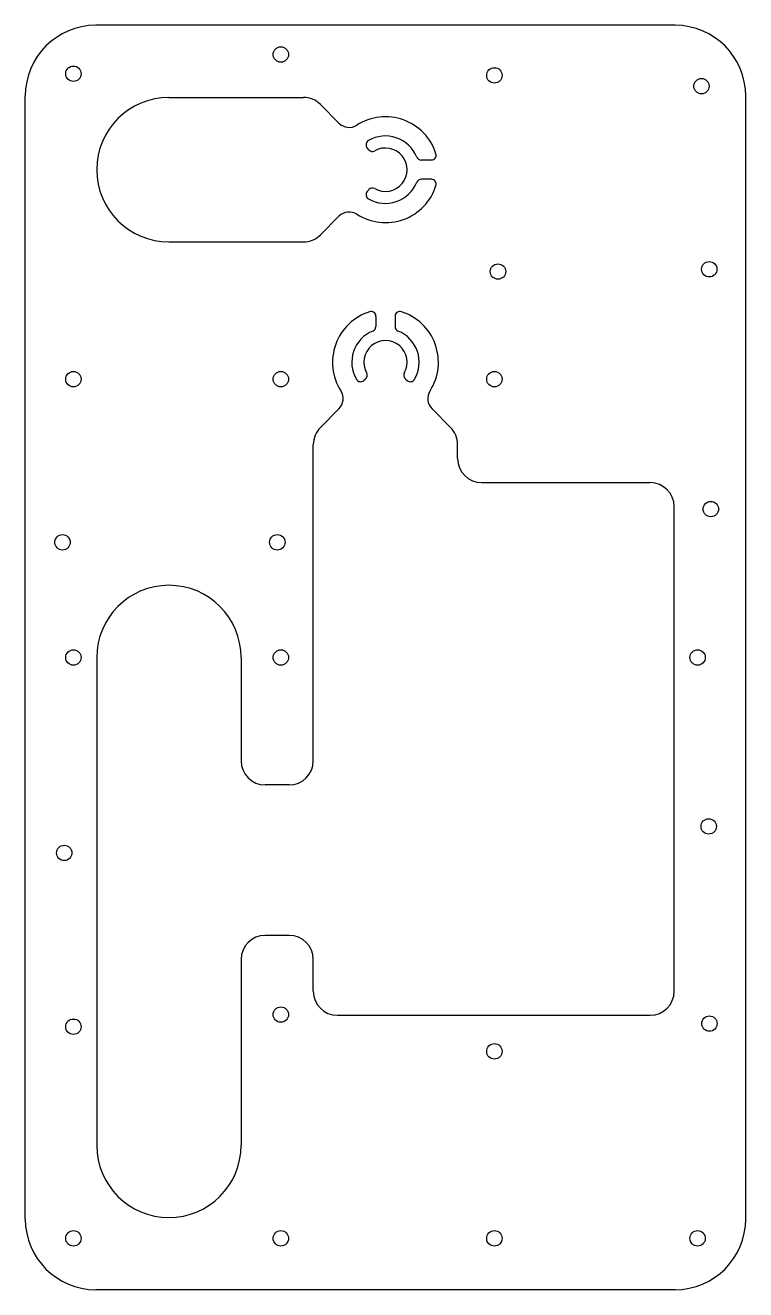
# Model space of a CAD drawing. Extents: x -18 to 132, y 42 to 305.
import ezdxf

# ---------------------------------------------------------------- set-up
doc = ezdxf.new("R2010")
doc.units = 0
doc.header["$MEASUREMENT"] = 0
doc.layers.add('VISIBLE', color=7, linetype='CONTINUOUS')

msp = doc.modelspace()

# ---------------------------------------------------------------- linework, layer by layer
at = {"layer": 'VISIBLE'}
for p, q in [((116.92, 304.65), (-3.44, 304.65)), ((-18.11, 56.68), (-18.11, 289.97)), ((11.74, 289.65), (39.67, 289.65)), ((131.6, 56.68), (131.6, 289.97)), ((47.07, 284.32), (43.21, 288.18)), ((53.27, 278.79), (52.94, 279.18)), ((66.28, 276.65), (64.16, 276.65)), ((66.28, 272.65), (64.16, 272.65)), ((53.27, 270.5), (52.94, 270.11)), ((47.07, 264.98), (43.21, 261.11)), ((11.74, 259.65), (39.67, 259.65)), ((54.74, 244.19), (54.74, 242.06)), ((58.74, 244.19), (58.74, 242.06)), ((52.6, 231.17), (52.21, 230.84)), ((60.89, 231.17), (61.28, 230.84)), ((47.07, 224.98), (43.21, 221.11)), ((66.41, 224.98), (70.28, 221.11)), ((41.74, 151.86), (41.74, 217.58)), ((71.74, 214.65), (71.74, 217.58)), ((76.74, 209.65), (111.74, 209.65)), ((116.74, 104), (116.74, 204.65)), ((-3.26, 173.32), (-3.26, 72)), ((26.74, 173.32), (26.74, 151.86)), ((36.74, 146.86), (31.74, 146.86)), ((36.74, 115.61), (31.74, 115.61)), ((26.74, 110.61), (26.74, 72)), ((41.74, 104), (41.74, 110.61)), ((46.74, 99), (111.74, 99)), ((116.92, 42), (-3.44, 42))]:
    msp.add_line(p, q, dxfattribs=at)
for centre in [(35, 298.57), (-8.11, 294.58), (79.37, 294.24), (122.4, 292.01), (80.12, 253.49), (124.02, 253.97), (-8.11, 231.13), (35, 231.13), (79.37, 231.13), (124.35, 204.15), (-10.38, 197.25), (34.26, 197.25), (-8.11, 173.32), (35, 173.32), (121.6, 173.32), (123.91, 138.23), (-10.02, 132.73), (35, 99.15), (-8.11, 96.63), (124.06, 97.28), (79.37, 91.51), (-8.11, 52.67), (35, 52.67), (79.37, 52.67), (121.6, 52.67)]:
    msp.add_circle(centre, 1.6, dxfattribs=at)
for centre, radius, start, end in [((-3.44, 289.97), 14.68, 90, 180), ((116.92, 289.97), 14.68, 0, 90), ((11.74, 274.65), 15, 90, 270), ((39.67, 284.65), 5, 45, 90), ((49.2, 286.44), 3, 225, 302.6264), ((56.74, 274.65), 11, 17.4576, 122.6264), ((56.74, 274.65), 7, 22.0243, 120.4059), ((53.71, 279.82), 1, 120.4059, 220), ((54.03, 279.43), 1, 220, 299.5243), ((56.74, 274.65), 4.5, 240.4757, 119.5243), ((64.16, 277.65), 1, 202.0243, 270), ((66.28, 277.65), 1, 270, 17.4576), ((56.74, 274.65), 11, 237.3736, 342.5424), ((56.74, 274.65), 7, 239.5941, 337.9757), ((54.03, 269.86), 1, 60.4757, 140), ((64.16, 271.65), 1, 90, 157.9757), ((66.28, 271.65), 1, 342.5424, 90), ((53.71, 269.47), 1, 140, 239.5941), ((49.2, 262.86), 3, 57.3736, 135), ((39.67, 264.65), 5, 270, 315), ((56.74, 234.65), 11, 107.4576, 212.6264), ((53.74, 244.19), 1, 0, 107.4576), ((59.74, 244.19), 1, 72.5424, 180), ((56.74, 234.65), 11, 327.3736, 72.5424), ((53.74, 242.06), 1, 292.0243, 0), ((59.74, 242.06), 1, 180, 247.9757), ((56.74, 234.65), 7, 112.0243, 210.4059), ((56.74, 234.65), 4.5, 330.4757, 209.5243), ((56.74, 234.65), 7, 329.5941, 67.9757), ((51.96, 231.94), 1, 310, 29.5243), ((61.53, 231.94), 1, 150.4757, 230), ((44.95, 227.1), 3, 315, 32.6264), ((51.57, 231.61), 1, 210.4059, 310), ((61.92, 231.61), 1, 230, 329.5941), ((68.53, 227.1), 3, 147.3736, 225), ((46.74, 217.58), 5, 135, 180), ((66.74, 217.58), 5, 0, 45), ((76.74, 214.65), 5, 180, 270), ((111.74, 204.65), 5, 0, 90), ((11.74, 173.32), 15, 0, 180), ((31.74, 151.86), 5, 180, 270), ((36.74, 151.86), 5, 270, 0), ((31.74, 110.61), 5, 90, 180), ((36.74, 110.61), 5, 0, 90), ((46.74, 104), 5, 180, 270), ((111.74, 104), 5, 270, 0), ((11.74, 72), 15, 180, 0), ((-3.44, 56.68), 14.68, 180, 270), ((116.92, 56.68), 14.68, 270, 0)]:
    msp.add_arc(centre, radius, start, end, dxfattribs=at)

doc.saveas('drawing.dxf')
